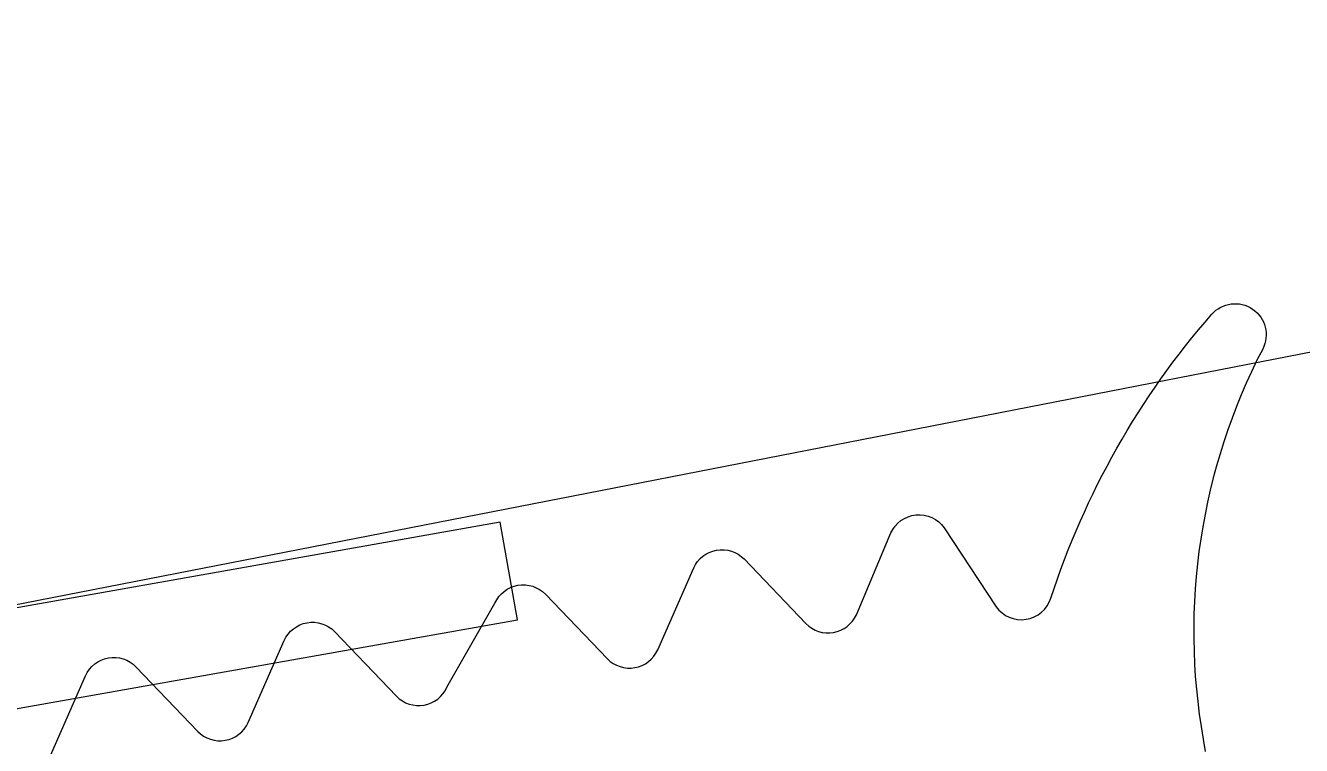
# Model space of a CAD drawing. Header units: millimetres. Extents: x -8428662 to 9409114, y 0 to 249028.
# Drawn here: x 73340.18 to 73352.71, y 105922.15 to 105929.22 of the extents above; entities that cross this region are included whole.
import ezdxf
from ezdxf import colors
from ezdxf.entities.mleader import LeaderData, LeaderLine
from ezdxf.math import Vec2, Vec3

# ---------------------------------------------------------------- set-up
doc = ezdxf.new("R2010")
doc.units = ezdxf.units.MM
doc.header["$MEASUREMENT"] = 0
doc.layers.get('0').update_dxf_attribs({"color": 250, "lineweight": 9})
for name, color, linetype, lineweight in [('АР_Отметки', 250, 'Continuous', 15), ('АР_Размеры', 175, 'Continuous', 9), ('АР_Сущ Несущая стена', 216, 'Continuous', 30)]:
    doc.layers.add(name, color=color, linetype=linetype, lineweight=lineweight)
doc.styles.add('ISOCPEUR', font='isocpeur.ttf', dxfattribs={"width": 0.7})

# ---------------------------------------------------------------- blocks, each defined once
blk = doc.blocks.new('_DotSmall')
at = {"color": 0, "linetype": 'ByBlock', "const_width": 0.5}
blk.add_lwpolyline([(-0.0625, 0, 1), (0.0625, 0, 1)], format="xyb", close=True, dxfattribs=at)

msp = doc.modelspace()

# ---------------------------------------------------------------- linework, layer by layer
at = {"layer": 'АР_Размеры', "color": 5, "ltscale": 150}
msp.add_line((75393.071, 106323.993), (73338.357, 105923.193), dxfattribs=at)
msp.add_line((75393.071, 106323.993), (73338.357, 105923.193), dxfattribs=at)
msp.add_line((75393.071, 106323.993), (73338.357, 105923.193), dxfattribs=at)
msp.add_line((75393.071, 106323.993), (73338.357, 105923.193), dxfattribs=at)
msp.add_line((75393.071, 106323.993), (73338.357, 105923.193), dxfattribs=at)
msp.add_line((75393.071, 106323.993), (73338.357, 105923.193), dxfattribs=at)
msp.add_line((75393.071, 106323.993), (73338.357, 105923.193), dxfattribs=at)
msp.add_line((75393.071, 106323.993), (73338.357, 105923.193), dxfattribs=at)
msp.add_line((75393.071, 106323.993), (73338.357, 105923.193), dxfattribs=at)
msp.add_line((75393.071, 106323.993), (73338.357, 105923.193), dxfattribs=at)
msp.add_line((75393.071, 106323.993), (73338.357, 105923.193), dxfattribs=at)
msp.add_line((75393.071, 106323.993), (73338.357, 105923.193), dxfattribs=at)
msp.add_line((75393.071, 106323.993), (73338.357, 105923.193), dxfattribs=at)
msp.add_line((75393.071, 106323.993), (73338.357, 105923.193), dxfattribs=at)
msp.add_line((75393.071, 106323.993), (73338.357, 105923.193), dxfattribs=at)
msp.add_line((75393.071, 106323.993), (73338.357, 105923.193), dxfattribs=at)
msp.add_line((75393.071, 106323.993), (73338.357, 105923.193), dxfattribs=at)
msp.add_line((75393.071, 106323.993), (73338.357, 105923.193), dxfattribs=at)
msp.add_line((75393.071, 106323.993), (73338.357, 105923.193), dxfattribs=at)
msp.add_line((75393.071, 106323.993), (73338.357, 105923.193), dxfattribs=at)
msp.add_line((75393.071, 106323.993), (73338.357, 105923.193), dxfattribs=at)
msp.add_line((75393.071, 106323.993), (73338.357, 105923.193), dxfattribs=at)
msp.add_line((75393.071, 106323.993), (73338.357, 105923.193), dxfattribs=at)
msp.add_line((75393.071, 106323.993), (73338.357, 105923.193), dxfattribs=at)
msp.add_line((75393.071, 106323.993), (73338.357, 105923.193), dxfattribs=at)
msp.add_line((75393.071, 106323.993), (73338.357, 105923.193), dxfattribs=at)
msp.add_line((75393.071, 106323.993), (73338.357, 105923.193), dxfattribs=at)
msp.add_line((75393.071, 106323.993), (73338.357, 105923.193), dxfattribs=at)
msp.add_line((75393.071, 106323.993), (73338.357, 105923.193), dxfattribs=at)
msp.add_line((75393.071, 106323.993), (73338.357, 105923.193), dxfattribs=at)
msp.add_line((75393.071, 106323.993), (73338.357, 105923.193), dxfattribs=at)
msp.add_line((75393.071, 106323.993), (73338.357, 105923.193), dxfattribs=at)
msp.add_line((75393.071, 106323.993), (73338.357, 105923.193), dxfattribs=at)
msp.add_line((75393.071, 106323.993), (73338.357, 105923.193), dxfattribs=at)
msp.add_line((75393.071, 106323.993), (73338.357, 105923.193), dxfattribs=at)
msp.add_line((75393.071, 106323.993), (73338.357, 105923.193), dxfattribs=at)
msp.add_line((75393.071, 106323.993), (73338.357, 105923.193), dxfattribs=at)
msp.add_line((75393.071, 106323.993), (73338.357, 105923.193), dxfattribs=at)
msp.add_line((75393.071, 106323.993), (73338.357, 105923.193), dxfattribs=at)
msp.add_line((75393.071, 106323.993), (73338.357, 105923.193), dxfattribs=at)
msp.add_line((75393.071, 106323.993), (73338.357, 105923.193), dxfattribs=at)
msp.add_line((75393.071, 106323.993), (73338.357, 105923.193), dxfattribs=at)
msp.add_line((75393.071, 106323.993), (73338.357, 105923.193), dxfattribs=at)
msp.add_line((75393.071, 106323.993), (73338.357, 105923.193), dxfattribs=at)
msp.add_line((75393.071, 106323.993), (73338.357, 105923.193), dxfattribs=at)
msp.add_line((75393.071, 106323.993), (73338.357, 105923.193), dxfattribs=at)
msp.add_line((75393.071, 106323.993), (73338.357, 105923.193), dxfattribs=at)
msp.add_line((75393.071, 106323.993), (73338.357, 105923.193), dxfattribs=at)
msp.add_line((75393.071, 106323.993), (73338.357, 105923.193), dxfattribs=at)
msp.add_line((75393.071, 106323.993), (73338.357, 105923.193), dxfattribs=at)
msp.add_line((75393.071, 106323.993), (73338.357, 105923.193), dxfattribs=at)
at = {"layer": 'АР_Размеры', "color": 5, "lineweight": 0, "ltscale": 100, "transparency": 33554687}
msp.add_lwpolyline([(73340.414, 105922.028), (73340.767, 105922.833, -0.527868), (73341.263, 105922.921), (73341.87, 105922.286, 0.527868), (73342.366, 105922.373), (73342.719, 105923.179, -0.527868), (73343.214, 105923.267), (73343.822, 105922.632, 0.527868), (73344.318, 105922.719), (73344.79, 105923.546, -0.527868), (73345.286, 105923.634), (73345.894, 105922.999, 0.527868), (73346.389, 105923.087), (73346.742, 105923.892, -0.527868), (73347.237, 105923.98), (73347.845, 105923.345, 0.527868), (73348.341, 105923.432), (73348.678, 105924.235, -0.57795), (73349.204, 105924.287), (73349.713, 105923.511, 0.615334), (73350.251, 105923.594, -0.101403), (73351.832, 105926.383, -0.887085), (73352.332, 105926.042, 0.164997), (73351.747, 105922.21), (73351.768, 105922.089, -0.414304)], format="xyb", dxfattribs=at)
msp.add_lwpolyline([(73340.414, 105922.028), (73340.767, 105922.833, -0.527868), (73341.263, 105922.921), (73341.87, 105922.286, 0.527868), (73342.366, 105922.373), (73342.719, 105923.179, -0.527868), (73343.214, 105923.267), (73343.822, 105922.632, 0.527868), (73344.318, 105922.719), (73344.79, 105923.546, -0.527868), (73345.286, 105923.634), (73345.894, 105922.999, 0.527868), (73346.389, 105923.087), (73346.742, 105923.892, -0.527868), (73347.237, 105923.98), (73347.845, 105923.345, 0.527868), (73348.341, 105923.432), (73348.678, 105924.235, -0.57795), (73349.204, 105924.287), (73349.713, 105923.511, 0.615334), (73350.251, 105923.594, -0.101403), (73351.832, 105926.383, -0.887085), (73352.332, 105926.042, 0.164997), (73351.747, 105922.21), (73351.768, 105922.089, -0.414304)], format="xyb", dxfattribs=at)
msp.add_lwpolyline([(73340.414, 105922.028), (73340.767, 105922.833, -0.527868), (73341.263, 105922.921), (73341.87, 105922.286, 0.527868), (73342.366, 105922.373), (73342.719, 105923.179, -0.527868), (73343.214, 105923.267), (73343.822, 105922.632, 0.527868), (73344.318, 105922.719), (73344.79, 105923.546, -0.527868), (73345.286, 105923.634), (73345.894, 105922.999, 0.527868), (73346.389, 105923.087), (73346.742, 105923.892, -0.527868), (73347.237, 105923.98), (73347.845, 105923.345, 0.527868), (73348.341, 105923.432), (73348.678, 105924.235, -0.57795), (73349.204, 105924.287), (73349.713, 105923.511, 0.615334), (73350.251, 105923.594, -0.101403), (73351.832, 105926.383, -0.887085), (73352.332, 105926.042, 0.164997), (73351.747, 105922.21), (73351.768, 105922.089, -0.414304)], format="xyb", dxfattribs=at)
msp.add_lwpolyline([(73340.414, 105922.028), (73340.767, 105922.833, -0.527868), (73341.263, 105922.921), (73341.87, 105922.286, 0.527868), (73342.366, 105922.373), (73342.719, 105923.179, -0.527868), (73343.214, 105923.267), (73343.822, 105922.632, 0.527868), (73344.318, 105922.719), (73344.79, 105923.546, -0.527868), (73345.286, 105923.634), (73345.894, 105922.999, 0.527868), (73346.389, 105923.087), (73346.742, 105923.892, -0.527868), (73347.237, 105923.98), (73347.845, 105923.345, 0.527868), (73348.341, 105923.432), (73348.678, 105924.235, -0.57795), (73349.204, 105924.287), (73349.713, 105923.511, 0.615334), (73350.251, 105923.594, -0.101403), (73351.832, 105926.383, -0.887085), (73352.332, 105926.042, 0.164997), (73351.747, 105922.21), (73351.768, 105922.089, -0.414304)], format="xyb", dxfattribs=at)
msp.add_lwpolyline([(73340.414, 105922.028), (73340.767, 105922.833, -0.527868), (73341.263, 105922.921), (73341.87, 105922.286, 0.527868), (73342.366, 105922.373), (73342.719, 105923.179, -0.527868), (73343.214, 105923.267), (73343.822, 105922.632, 0.527868), (73344.318, 105922.719), (73344.79, 105923.546, -0.527868), (73345.286, 105923.634), (73345.894, 105922.999, 0.527868), (73346.389, 105923.087), (73346.742, 105923.892, -0.527868), (73347.237, 105923.98), (73347.845, 105923.345, 0.527868), (73348.341, 105923.432), (73348.678, 105924.235, -0.57795), (73349.204, 105924.287), (73349.713, 105923.511, 0.615334), (73350.251, 105923.594, -0.101403), (73351.832, 105926.383, -0.887085), (73352.332, 105926.042, 0.164997), (73351.747, 105922.21), (73351.768, 105922.089, -0.414304)], format="xyb", dxfattribs=at)
msp.add_lwpolyline([(73340.414, 105922.028), (73340.767, 105922.833, -0.527868), (73341.263, 105922.921), (73341.87, 105922.286, 0.527868), (73342.366, 105922.373), (73342.719, 105923.179, -0.527868), (73343.214, 105923.267), (73343.822, 105922.632, 0.527868), (73344.318, 105922.719), (73344.79, 105923.546, -0.527868), (73345.286, 105923.634), (73345.894, 105922.999, 0.527868), (73346.389, 105923.087), (73346.742, 105923.892, -0.527868), (73347.237, 105923.98), (73347.845, 105923.345, 0.527868), (73348.341, 105923.432), (73348.678, 105924.235, -0.57795), (73349.204, 105924.287), (73349.713, 105923.511, 0.615334), (73350.251, 105923.594, -0.101403), (73351.832, 105926.383, -0.887085), (73352.332, 105926.042, 0.164997), (73351.747, 105922.21), (73351.768, 105922.089, -0.414304)], format="xyb", dxfattribs=at)
msp.add_lwpolyline([(73340.414, 105922.028), (73340.767, 105922.833, -0.527868), (73341.263, 105922.921), (73341.87, 105922.286, 0.527868), (73342.366, 105922.373), (73342.719, 105923.179, -0.527868), (73343.214, 105923.267), (73343.822, 105922.632, 0.527868), (73344.318, 105922.719), (73344.79, 105923.546, -0.527868), (73345.286, 105923.634), (73345.894, 105922.999, 0.527868), (73346.389, 105923.087), (73346.742, 105923.892, -0.527868), (73347.237, 105923.98), (73347.845, 105923.345, 0.527868), (73348.341, 105923.432), (73348.678, 105924.235, -0.57795), (73349.204, 105924.287), (73349.713, 105923.511, 0.615334), (73350.251, 105923.594, -0.101403), (73351.832, 105926.383, -0.887085), (73352.332, 105926.042, 0.164997), (73351.747, 105922.21), (73351.768, 105922.089, -0.414304)], format="xyb", dxfattribs=at)
msp.add_lwpolyline([(73340.414, 105922.028), (73340.767, 105922.833, -0.527868), (73341.263, 105922.921), (73341.87, 105922.286, 0.527868), (73342.366, 105922.373), (73342.719, 105923.179, -0.527868), (73343.214, 105923.267), (73343.822, 105922.632, 0.527868), (73344.318, 105922.719), (73344.79, 105923.546, -0.527868), (73345.286, 105923.634), (73345.894, 105922.999, 0.527868), (73346.389, 105923.087), (73346.742, 105923.892, -0.527868), (73347.237, 105923.98), (73347.845, 105923.345, 0.527868), (73348.341, 105923.432), (73348.678, 105924.235, -0.57795), (73349.204, 105924.287), (73349.713, 105923.511, 0.615334), (73350.251, 105923.594, -0.101403), (73351.832, 105926.383, -0.887085), (73352.332, 105926.042, 0.164997), (73351.747, 105922.21), (73351.768, 105922.089, -0.414304)], format="xyb", dxfattribs=at)
msp.add_lwpolyline([(73340.414, 105922.028), (73340.767, 105922.833, -0.527868), (73341.263, 105922.921), (73341.87, 105922.286, 0.527868), (73342.366, 105922.373), (73342.719, 105923.179, -0.527868), (73343.214, 105923.267), (73343.822, 105922.632, 0.527868), (73344.318, 105922.719), (73344.79, 105923.546, -0.527868), (73345.286, 105923.634), (73345.894, 105922.999, 0.527868), (73346.389, 105923.087), (73346.742, 105923.892, -0.527868), (73347.237, 105923.98), (73347.845, 105923.345, 0.527868), (73348.341, 105923.432), (73348.678, 105924.235, -0.57795), (73349.204, 105924.287), (73349.713, 105923.511, 0.615334), (73350.251, 105923.594, -0.101403), (73351.832, 105926.383, -0.887085), (73352.332, 105926.042, 0.164997), (73351.747, 105922.21), (73351.768, 105922.089, -0.414304)], format="xyb", dxfattribs=at)
msp.add_lwpolyline([(73340.414, 105922.028), (73340.767, 105922.833, -0.527868), (73341.263, 105922.921), (73341.87, 105922.286, 0.527868), (73342.366, 105922.373), (73342.719, 105923.179, -0.527868), (73343.214, 105923.267), (73343.822, 105922.632, 0.527868), (73344.318, 105922.719), (73344.79, 105923.546, -0.527868), (73345.286, 105923.634), (73345.894, 105922.999, 0.527868), (73346.389, 105923.087), (73346.742, 105923.892, -0.527868), (73347.237, 105923.98), (73347.845, 105923.345, 0.527868), (73348.341, 105923.432), (73348.678, 105924.235, -0.57795), (73349.204, 105924.287), (73349.713, 105923.511, 0.615334), (73350.251, 105923.594, -0.101403), (73351.832, 105926.383, -0.887085), (73352.332, 105926.042, 0.164997), (73351.747, 105922.21), (73351.768, 105922.089, -0.414304)], format="xyb", dxfattribs=at)
msp.add_lwpolyline([(73340.414, 105922.028), (73340.767, 105922.833, -0.527868), (73341.263, 105922.921), (73341.87, 105922.286, 0.527868), (73342.366, 105922.373), (73342.719, 105923.179, -0.527868), (73343.214, 105923.267), (73343.822, 105922.632, 0.527868), (73344.318, 105922.719), (73344.79, 105923.546, -0.527868), (73345.286, 105923.634), (73345.894, 105922.999, 0.527868), (73346.389, 105923.087), (73346.742, 105923.892, -0.527868), (73347.237, 105923.98), (73347.845, 105923.345, 0.527868), (73348.341, 105923.432), (73348.678, 105924.235, -0.57795), (73349.204, 105924.287), (73349.713, 105923.511, 0.615334), (73350.251, 105923.594, -0.101403), (73351.832, 105926.383, -0.887085), (73352.332, 105926.042, 0.164997), (73351.747, 105922.21), (73351.768, 105922.089, -0.414304)], format="xyb", dxfattribs=at)
msp.add_lwpolyline([(73340.414, 105922.028), (73340.767, 105922.833, -0.527868), (73341.263, 105922.921), (73341.87, 105922.286, 0.527868), (73342.366, 105922.373), (73342.719, 105923.179, -0.527868), (73343.214, 105923.267), (73343.822, 105922.632, 0.527868), (73344.318, 105922.719), (73344.79, 105923.546, -0.527868), (73345.286, 105923.634), (73345.894, 105922.999, 0.527868), (73346.389, 105923.087), (73346.742, 105923.892, -0.527868), (73347.237, 105923.98), (73347.845, 105923.345, 0.527868), (73348.341, 105923.432), (73348.678, 105924.235, -0.57795), (73349.204, 105924.287), (73349.713, 105923.511, 0.615334), (73350.251, 105923.594, -0.101403), (73351.832, 105926.383, -0.887085), (73352.332, 105926.042, 0.164997), (73351.747, 105922.21), (73351.768, 105922.089, -0.414304)], format="xyb", dxfattribs=at)
msp.add_lwpolyline([(73340.414, 105922.028), (73340.767, 105922.833, -0.527868), (73341.263, 105922.921), (73341.87, 105922.286, 0.527868), (73342.366, 105922.373), (73342.719, 105923.179, -0.527868), (73343.214, 105923.267), (73343.822, 105922.632, 0.527868), (73344.318, 105922.719), (73344.79, 105923.546, -0.527868), (73345.286, 105923.634), (73345.894, 105922.999, 0.527868), (73346.389, 105923.087), (73346.742, 105923.892, -0.527868), (73347.237, 105923.98), (73347.845, 105923.345, 0.527868), (73348.341, 105923.432), (73348.678, 105924.235, -0.57795), (73349.204, 105924.287), (73349.713, 105923.511, 0.615334), (73350.251, 105923.594, -0.101403), (73351.832, 105926.383, -0.887085), (73352.332, 105926.042, 0.164997), (73351.747, 105922.21), (73351.768, 105922.089, -0.414304)], format="xyb", dxfattribs=at)
msp.add_lwpolyline([(73340.414, 105922.028), (73340.767, 105922.833, -0.527868), (73341.263, 105922.921), (73341.87, 105922.286, 0.527868), (73342.366, 105922.373), (73342.719, 105923.179, -0.527868), (73343.214, 105923.267), (73343.822, 105922.632, 0.527868), (73344.318, 105922.719), (73344.79, 105923.546, -0.527868), (73345.286, 105923.634), (73345.894, 105922.999, 0.527868), (73346.389, 105923.087), (73346.742, 105923.892, -0.527868), (73347.237, 105923.98), (73347.845, 105923.345, 0.527868), (73348.341, 105923.432), (73348.678, 105924.235, -0.57795), (73349.204, 105924.287), (73349.713, 105923.511, 0.615334), (73350.251, 105923.594, -0.101403), (73351.832, 105926.383, -0.887085), (73352.332, 105926.042, 0.164997), (73351.747, 105922.21), (73351.768, 105922.089, -0.414304)], format="xyb", dxfattribs=at)
msp.add_lwpolyline([(73340.414, 105922.028), (73340.767, 105922.833, -0.527868), (73341.263, 105922.921), (73341.87, 105922.286, 0.527868), (73342.366, 105922.373), (73342.719, 105923.179, -0.527868), (73343.214, 105923.267), (73343.822, 105922.632, 0.527868), (73344.318, 105922.719), (73344.79, 105923.546, -0.527868), (73345.286, 105923.634), (73345.894, 105922.999, 0.527868), (73346.389, 105923.087), (73346.742, 105923.892, -0.527868), (73347.237, 105923.98), (73347.845, 105923.345, 0.527868), (73348.341, 105923.432), (73348.678, 105924.235, -0.57795), (73349.204, 105924.287), (73349.713, 105923.511, 0.615334), (73350.251, 105923.594, -0.101403), (73351.832, 105926.383, -0.887085), (73352.332, 105926.042, 0.164997), (73351.747, 105922.21), (73351.768, 105922.089, -0.414304)], format="xyb", dxfattribs=at)
msp.add_lwpolyline([(73340.414, 105922.028), (73340.767, 105922.833, -0.527868), (73341.263, 105922.921), (73341.87, 105922.286, 0.527868), (73342.366, 105922.373), (73342.719, 105923.179, -0.527868), (73343.214, 105923.267), (73343.822, 105922.632, 0.527868), (73344.318, 105922.719), (73344.79, 105923.546, -0.527868), (73345.286, 105923.634), (73345.894, 105922.999, 0.527868), (73346.389, 105923.087), (73346.742, 105923.892, -0.527868), (73347.237, 105923.98), (73347.845, 105923.345, 0.527868), (73348.341, 105923.432), (73348.678, 105924.235, -0.57795), (73349.204, 105924.287), (73349.713, 105923.511, 0.615334), (73350.251, 105923.594, -0.101403), (73351.832, 105926.383, -0.887085), (73352.332, 105926.042, 0.164997), (73351.747, 105922.21), (73351.768, 105922.089, -0.414304)], format="xyb", dxfattribs=at)
msp.add_lwpolyline([(73340.414, 105922.028), (73340.767, 105922.833, -0.527868), (73341.263, 105922.921), (73341.87, 105922.286, 0.527868), (73342.366, 105922.373), (73342.719, 105923.179, -0.527868), (73343.214, 105923.267), (73343.822, 105922.632, 0.527868), (73344.318, 105922.719), (73344.79, 105923.546, -0.527868), (73345.286, 105923.634), (73345.894, 105922.999, 0.527868), (73346.389, 105923.087), (73346.742, 105923.892, -0.527868), (73347.237, 105923.98), (73347.845, 105923.345, 0.527868), (73348.341, 105923.432), (73348.678, 105924.235, -0.57795), (73349.204, 105924.287), (73349.713, 105923.511, 0.615334), (73350.251, 105923.594, -0.101403), (73351.832, 105926.383, -0.887085), (73352.332, 105926.042, 0.164997), (73351.747, 105922.21), (73351.768, 105922.089, -0.414304)], format="xyb", dxfattribs=at)
msp.add_lwpolyline([(73340.414, 105922.028), (73340.767, 105922.833, -0.527868), (73341.263, 105922.921), (73341.87, 105922.286, 0.527868), (73342.366, 105922.373), (73342.719, 105923.179, -0.527868), (73343.214, 105923.267), (73343.822, 105922.632, 0.527868), (73344.318, 105922.719), (73344.79, 105923.546, -0.527868), (73345.286, 105923.634), (73345.894, 105922.999, 0.527868), (73346.389, 105923.087), (73346.742, 105923.892, -0.527868), (73347.237, 105923.98), (73347.845, 105923.345, 0.527868), (73348.341, 105923.432), (73348.678, 105924.235, -0.57795), (73349.204, 105924.287), (73349.713, 105923.511, 0.615334), (73350.251, 105923.594, -0.101403), (73351.832, 105926.383, -0.887085), (73352.332, 105926.042, 0.164997), (73351.747, 105922.21), (73351.768, 105922.089, -0.414304)], format="xyb", dxfattribs=at)
msp.add_lwpolyline([(73340.414, 105922.028), (73340.767, 105922.833, -0.527868), (73341.263, 105922.921), (73341.87, 105922.286, 0.527868), (73342.366, 105922.373), (73342.719, 105923.179, -0.527868), (73343.214, 105923.267), (73343.822, 105922.632, 0.527868), (73344.318, 105922.719), (73344.79, 105923.546, -0.527868), (73345.286, 105923.634), (73345.894, 105922.999, 0.527868), (73346.389, 105923.087), (73346.742, 105923.892, -0.527868), (73347.237, 105923.98), (73347.845, 105923.345, 0.527868), (73348.341, 105923.432), (73348.678, 105924.235, -0.57795), (73349.204, 105924.287), (73349.713, 105923.511, 0.615334), (73350.251, 105923.594, -0.101403), (73351.832, 105926.383, -0.887085), (73352.332, 105926.042, 0.164997), (73351.747, 105922.21), (73351.768, 105922.089, -0.414304)], format="xyb", dxfattribs=at)
msp.add_lwpolyline([(73340.414, 105922.028), (73340.767, 105922.833, -0.527868), (73341.263, 105922.921), (73341.87, 105922.286, 0.527868), (73342.366, 105922.373), (73342.719, 105923.179, -0.527868), (73343.214, 105923.267), (73343.822, 105922.632, 0.527868), (73344.318, 105922.719), (73344.79, 105923.546, -0.527868), (73345.286, 105923.634), (73345.894, 105922.999, 0.527868), (73346.389, 105923.087), (73346.742, 105923.892, -0.527868), (73347.237, 105923.98), (73347.845, 105923.345, 0.527868), (73348.341, 105923.432), (73348.678, 105924.235, -0.57795), (73349.204, 105924.287), (73349.713, 105923.511, 0.615334), (73350.251, 105923.594, -0.101403), (73351.832, 105926.383, -0.887085), (73352.332, 105926.042, 0.164997), (73351.747, 105922.21), (73351.768, 105922.089, -0.414304)], format="xyb", dxfattribs=at)
msp.add_lwpolyline([(73340.414, 105922.028), (73340.767, 105922.833, -0.527868), (73341.263, 105922.921), (73341.87, 105922.286, 0.527868), (73342.366, 105922.373), (73342.719, 105923.179, -0.527868), (73343.214, 105923.267), (73343.822, 105922.632, 0.527868), (73344.318, 105922.719), (73344.79, 105923.546, -0.527868), (73345.286, 105923.634), (73345.894, 105922.999, 0.527868), (73346.389, 105923.087), (73346.742, 105923.892, -0.527868), (73347.237, 105923.98), (73347.845, 105923.345, 0.527868), (73348.341, 105923.432), (73348.678, 105924.235, -0.57795), (73349.204, 105924.287), (73349.713, 105923.511, 0.615334), (73350.251, 105923.594, -0.101403), (73351.832, 105926.383, -0.887085), (73352.332, 105926.042, 0.164997), (73351.747, 105922.21), (73351.768, 105922.089, -0.414304)], format="xyb", dxfattribs=at)
msp.add_lwpolyline([(73340.414, 105922.028), (73340.767, 105922.833, -0.527868), (73341.263, 105922.921), (73341.87, 105922.286, 0.527868), (73342.366, 105922.373), (73342.719, 105923.179, -0.527868), (73343.214, 105923.267), (73343.822, 105922.632, 0.527868), (73344.318, 105922.719), (73344.79, 105923.546, -0.527868), (73345.286, 105923.634), (73345.894, 105922.999, 0.527868), (73346.389, 105923.087), (73346.742, 105923.892, -0.527868), (73347.237, 105923.98), (73347.845, 105923.345, 0.527868), (73348.341, 105923.432), (73348.678, 105924.235, -0.57795), (73349.204, 105924.287), (73349.713, 105923.511, 0.615334), (73350.251, 105923.594, -0.101403), (73351.832, 105926.383, -0.887085), (73352.332, 105926.042, 0.164997), (73351.747, 105922.21), (73351.768, 105922.089, -0.414304)], format="xyb", dxfattribs=at)
msp.add_lwpolyline([(73340.414, 105922.028), (73340.767, 105922.833, -0.527868), (73341.263, 105922.921), (73341.87, 105922.286, 0.527868), (73342.366, 105922.373), (73342.719, 105923.179, -0.527868), (73343.214, 105923.267), (73343.822, 105922.632, 0.527868), (73344.318, 105922.719), (73344.79, 105923.546, -0.527868), (73345.286, 105923.634), (73345.894, 105922.999, 0.527868), (73346.389, 105923.087), (73346.742, 105923.892, -0.527868), (73347.237, 105923.98), (73347.845, 105923.345, 0.527868), (73348.341, 105923.432), (73348.678, 105924.235, -0.57795), (73349.204, 105924.287), (73349.713, 105923.511, 0.615334), (73350.251, 105923.594, -0.101403), (73351.832, 105926.383, -0.887085), (73352.332, 105926.042, 0.164997), (73351.747, 105922.21), (73351.768, 105922.089, -0.414304)], format="xyb", dxfattribs=at)
msp.add_lwpolyline([(73340.414, 105922.028), (73340.767, 105922.833, -0.527868), (73341.263, 105922.921), (73341.87, 105922.286, 0.527868), (73342.366, 105922.373), (73342.719, 105923.179, -0.527868), (73343.214, 105923.267), (73343.822, 105922.632, 0.527868), (73344.318, 105922.719), (73344.79, 105923.546, -0.527868), (73345.286, 105923.634), (73345.894, 105922.999, 0.527868), (73346.389, 105923.087), (73346.742, 105923.892, -0.527868), (73347.237, 105923.98), (73347.845, 105923.345, 0.527868), (73348.341, 105923.432), (73348.678, 105924.235, -0.57795), (73349.204, 105924.287), (73349.713, 105923.511, 0.615334), (73350.251, 105923.594, -0.101403), (73351.832, 105926.383, -0.887085), (73352.332, 105926.042, 0.164997), (73351.747, 105922.21), (73351.768, 105922.089, -0.414304)], format="xyb", dxfattribs=at)
msp.add_lwpolyline([(73340.414, 105922.028), (73340.767, 105922.833, -0.527868), (73341.263, 105922.921), (73341.87, 105922.286, 0.527868), (73342.366, 105922.373), (73342.719, 105923.179, -0.527868), (73343.214, 105923.267), (73343.822, 105922.632, 0.527868), (73344.318, 105922.719), (73344.79, 105923.546, -0.527868), (73345.286, 105923.634), (73345.894, 105922.999, 0.527868), (73346.389, 105923.087), (73346.742, 105923.892, -0.527868), (73347.237, 105923.98), (73347.845, 105923.345, 0.527868), (73348.341, 105923.432), (73348.678, 105924.235, -0.57795), (73349.204, 105924.287), (73349.713, 105923.511, 0.615334), (73350.251, 105923.594, -0.101403), (73351.832, 105926.383, -0.887085), (73352.332, 105926.042, 0.164997), (73351.747, 105922.21), (73351.768, 105922.089, -0.414304)], format="xyb", dxfattribs=at)
msp.add_lwpolyline([(73340.414, 105922.028), (73340.767, 105922.833, -0.527868), (73341.263, 105922.921), (73341.87, 105922.286, 0.527868), (73342.366, 105922.373), (73342.719, 105923.179, -0.527868), (73343.214, 105923.267), (73343.822, 105922.632, 0.527868), (73344.318, 105922.719), (73344.79, 105923.546, -0.527868), (73345.286, 105923.634), (73345.894, 105922.999, 0.527868), (73346.389, 105923.087), (73346.742, 105923.892, -0.527868), (73347.237, 105923.98), (73347.845, 105923.345, 0.527868), (73348.341, 105923.432), (73348.678, 105924.235, -0.57795), (73349.204, 105924.287), (73349.713, 105923.511, 0.615334), (73350.251, 105923.594, -0.101403), (73351.832, 105926.383, -0.887085), (73352.332, 105926.042, 0.164997), (73351.747, 105922.21), (73351.768, 105922.089, -0.414304)], format="xyb", dxfattribs=at)
msp.add_lwpolyline([(73340.414, 105922.028), (73340.767, 105922.833, -0.527868), (73341.263, 105922.921), (73341.87, 105922.286, 0.527868), (73342.366, 105922.373), (73342.719, 105923.179, -0.527868), (73343.214, 105923.267), (73343.822, 105922.632, 0.527868), (73344.318, 105922.719), (73344.79, 105923.546, -0.527868), (73345.286, 105923.634), (73345.894, 105922.999, 0.527868), (73346.389, 105923.087), (73346.742, 105923.892, -0.527868), (73347.237, 105923.98), (73347.845, 105923.345, 0.527868), (73348.341, 105923.432), (73348.678, 105924.235, -0.57795), (73349.204, 105924.287), (73349.713, 105923.511, 0.615334), (73350.251, 105923.594, -0.101403), (73351.832, 105926.383, -0.887085), (73352.332, 105926.042, 0.164997), (73351.747, 105922.21), (73351.768, 105922.089, -0.414304)], format="xyb", dxfattribs=at)
msp.add_lwpolyline([(73340.414, 105922.028), (73340.767, 105922.833, -0.527868), (73341.263, 105922.921), (73341.87, 105922.286, 0.527868), (73342.366, 105922.373), (73342.719, 105923.179, -0.527868), (73343.214, 105923.267), (73343.822, 105922.632, 0.527868), (73344.318, 105922.719), (73344.79, 105923.546, -0.527868), (73345.286, 105923.634), (73345.894, 105922.999, 0.527868), (73346.389, 105923.087), (73346.742, 105923.892, -0.527868), (73347.237, 105923.98), (73347.845, 105923.345, 0.527868), (73348.341, 105923.432), (73348.678, 105924.235, -0.57795), (73349.204, 105924.287), (73349.713, 105923.511, 0.615334), (73350.251, 105923.594, -0.101403), (73351.832, 105926.383, -0.887085), (73352.332, 105926.042, 0.164997), (73351.747, 105922.21), (73351.768, 105922.089, -0.414304)], format="xyb", dxfattribs=at)
msp.add_lwpolyline([(73340.414, 105922.028), (73340.767, 105922.833, -0.527868), (73341.263, 105922.921), (73341.87, 105922.286, 0.527868), (73342.366, 105922.373), (73342.719, 105923.179, -0.527868), (73343.214, 105923.267), (73343.822, 105922.632, 0.527868), (73344.318, 105922.719), (73344.79, 105923.546, -0.527868), (73345.286, 105923.634), (73345.894, 105922.999, 0.527868), (73346.389, 105923.087), (73346.742, 105923.892, -0.527868), (73347.237, 105923.98), (73347.845, 105923.345, 0.527868), (73348.341, 105923.432), (73348.678, 105924.235, -0.57795), (73349.204, 105924.287), (73349.713, 105923.511, 0.615334), (73350.251, 105923.594, -0.101403), (73351.832, 105926.383, -0.887085), (73352.332, 105926.042, 0.164997), (73351.747, 105922.21), (73351.768, 105922.089, -0.414304)], format="xyb", dxfattribs=at)
msp.add_lwpolyline([(73340.414, 105922.028), (73340.767, 105922.833, -0.527868), (73341.263, 105922.921), (73341.87, 105922.286, 0.527868), (73342.366, 105922.373), (73342.719, 105923.179, -0.527868), (73343.214, 105923.267), (73343.822, 105922.632, 0.527868), (73344.318, 105922.719), (73344.79, 105923.546, -0.527868), (73345.286, 105923.634), (73345.894, 105922.999, 0.527868), (73346.389, 105923.087), (73346.742, 105923.892, -0.527868), (73347.237, 105923.98), (73347.845, 105923.345, 0.527868), (73348.341, 105923.432), (73348.678, 105924.235, -0.57795), (73349.204, 105924.287), (73349.713, 105923.511, 0.615334), (73350.251, 105923.594, -0.101403), (73351.832, 105926.383, -0.887085), (73352.332, 105926.042, 0.164997), (73351.747, 105922.21), (73351.768, 105922.089, -0.414304)], format="xyb", dxfattribs=at)
msp.add_lwpolyline([(73340.414, 105922.028), (73340.767, 105922.833, -0.527868), (73341.263, 105922.921), (73341.87, 105922.286, 0.527868), (73342.366, 105922.373), (73342.719, 105923.179, -0.527868), (73343.214, 105923.267), (73343.822, 105922.632, 0.527868), (73344.318, 105922.719), (73344.79, 105923.546, -0.527868), (73345.286, 105923.634), (73345.894, 105922.999, 0.527868), (73346.389, 105923.087), (73346.742, 105923.892, -0.527868), (73347.237, 105923.98), (73347.845, 105923.345, 0.527868), (73348.341, 105923.432), (73348.678, 105924.235, -0.57795), (73349.204, 105924.287), (73349.713, 105923.511, 0.615334), (73350.251, 105923.594, -0.101403), (73351.832, 105926.383, -0.887085), (73352.332, 105926.042, 0.164997), (73351.747, 105922.21), (73351.768, 105922.089, -0.414304)], format="xyb", dxfattribs=at)
msp.add_lwpolyline([(73340.414, 105922.028), (73340.767, 105922.833, -0.527868), (73341.263, 105922.921), (73341.87, 105922.286, 0.527868), (73342.366, 105922.373), (73342.719, 105923.179, -0.527868), (73343.214, 105923.267), (73343.822, 105922.632, 0.527868), (73344.318, 105922.719), (73344.79, 105923.546, -0.527868), (73345.286, 105923.634), (73345.894, 105922.999, 0.527868), (73346.389, 105923.087), (73346.742, 105923.892, -0.527868), (73347.237, 105923.98), (73347.845, 105923.345, 0.527868), (73348.341, 105923.432), (73348.678, 105924.235, -0.57795), (73349.204, 105924.287), (73349.713, 105923.511, 0.615334), (73350.251, 105923.594, -0.101403), (73351.832, 105926.383, -0.887085), (73352.332, 105926.042, 0.164997), (73351.747, 105922.21), (73351.768, 105922.089, -0.414304)], format="xyb", dxfattribs=at)
msp.add_lwpolyline([(73340.414, 105922.028), (73340.767, 105922.833, -0.527868), (73341.263, 105922.921), (73341.87, 105922.286, 0.527868), (73342.366, 105922.373), (73342.719, 105923.179, -0.527868), (73343.214, 105923.267), (73343.822, 105922.632, 0.527868), (73344.318, 105922.719), (73344.79, 105923.546, -0.527868), (73345.286, 105923.634), (73345.894, 105922.999, 0.527868), (73346.389, 105923.087), (73346.742, 105923.892, -0.527868), (73347.237, 105923.98), (73347.845, 105923.345, 0.527868), (73348.341, 105923.432), (73348.678, 105924.235, -0.57795), (73349.204, 105924.287), (73349.713, 105923.511, 0.615334), (73350.251, 105923.594, -0.101403), (73351.832, 105926.383, -0.887085), (73352.332, 105926.042, 0.164997), (73351.747, 105922.21), (73351.768, 105922.089, -0.414304)], format="xyb", dxfattribs=at)
msp.add_lwpolyline([(73340.414, 105922.028), (73340.767, 105922.833, -0.527868), (73341.263, 105922.921), (73341.87, 105922.286, 0.527868), (73342.366, 105922.373), (73342.719, 105923.179, -0.527868), (73343.214, 105923.267), (73343.822, 105922.632, 0.527868), (73344.318, 105922.719), (73344.79, 105923.546, -0.527868), (73345.286, 105923.634), (73345.894, 105922.999, 0.527868), (73346.389, 105923.087), (73346.742, 105923.892, -0.527868), (73347.237, 105923.98), (73347.845, 105923.345, 0.527868), (73348.341, 105923.432), (73348.678, 105924.235, -0.57795), (73349.204, 105924.287), (73349.713, 105923.511, 0.615334), (73350.251, 105923.594, -0.101403), (73351.832, 105926.383, -0.887085), (73352.332, 105926.042, 0.164997), (73351.747, 105922.21), (73351.768, 105922.089, -0.414304)], format="xyb", dxfattribs=at)
msp.add_lwpolyline([(73340.414, 105922.028), (73340.767, 105922.833, -0.527868), (73341.263, 105922.921), (73341.87, 105922.286, 0.527868), (73342.366, 105922.373), (73342.719, 105923.179, -0.527868), (73343.214, 105923.267), (73343.822, 105922.632, 0.527868), (73344.318, 105922.719), (73344.79, 105923.546, -0.527868), (73345.286, 105923.634), (73345.894, 105922.999, 0.527868), (73346.389, 105923.087), (73346.742, 105923.892, -0.527868), (73347.237, 105923.98), (73347.845, 105923.345, 0.527868), (73348.341, 105923.432), (73348.678, 105924.235, -0.57795), (73349.204, 105924.287), (73349.713, 105923.511, 0.615334), (73350.251, 105923.594, -0.101403), (73351.832, 105926.383, -0.887085), (73352.332, 105926.042, 0.164997), (73351.747, 105922.21), (73351.768, 105922.089, -0.414304)], format="xyb", dxfattribs=at)
msp.add_lwpolyline([(73340.414, 105922.028), (73340.767, 105922.833, -0.527868), (73341.263, 105922.921), (73341.87, 105922.286, 0.527868), (73342.366, 105922.373), (73342.719, 105923.179, -0.527868), (73343.214, 105923.267), (73343.822, 105922.632, 0.527868), (73344.318, 105922.719), (73344.79, 105923.546, -0.527868), (73345.286, 105923.634), (73345.894, 105922.999, 0.527868), (73346.389, 105923.087), (73346.742, 105923.892, -0.527868), (73347.237, 105923.98), (73347.845, 105923.345, 0.527868), (73348.341, 105923.432), (73348.678, 105924.235, -0.57795), (73349.204, 105924.287), (73349.713, 105923.511, 0.615334), (73350.251, 105923.594, -0.101403), (73351.832, 105926.383, -0.887085), (73352.332, 105926.042, 0.164997), (73351.747, 105922.21), (73351.768, 105922.089, -0.414304)], format="xyb", dxfattribs=at)
msp.add_lwpolyline([(73340.414, 105922.028), (73340.767, 105922.833, -0.527868), (73341.263, 105922.921), (73341.87, 105922.286, 0.527868), (73342.366, 105922.373), (73342.719, 105923.179, -0.527868), (73343.214, 105923.267), (73343.822, 105922.632, 0.527868), (73344.318, 105922.719), (73344.79, 105923.546, -0.527868), (73345.286, 105923.634), (73345.894, 105922.999, 0.527868), (73346.389, 105923.087), (73346.742, 105923.892, -0.527868), (73347.237, 105923.98), (73347.845, 105923.345, 0.527868), (73348.341, 105923.432), (73348.678, 105924.235, -0.57795), (73349.204, 105924.287), (73349.713, 105923.511, 0.615334), (73350.251, 105923.594, -0.101403), (73351.832, 105926.383, -0.887085), (73352.332, 105926.042, 0.164997), (73351.747, 105922.21), (73351.768, 105922.089, -0.414304)], format="xyb", dxfattribs=at)
msp.add_lwpolyline([(73340.414, 105922.028), (73340.767, 105922.833, -0.527868), (73341.263, 105922.921), (73341.87, 105922.286, 0.527868), (73342.366, 105922.373), (73342.719, 105923.179, -0.527868), (73343.214, 105923.267), (73343.822, 105922.632, 0.527868), (73344.318, 105922.719), (73344.79, 105923.546, -0.527868), (73345.286, 105923.634), (73345.894, 105922.999, 0.527868), (73346.389, 105923.087), (73346.742, 105923.892, -0.527868), (73347.237, 105923.98), (73347.845, 105923.345, 0.527868), (73348.341, 105923.432), (73348.678, 105924.235, -0.57795), (73349.204, 105924.287), (73349.713, 105923.511, 0.615334), (73350.251, 105923.594, -0.101403), (73351.832, 105926.383, -0.887085), (73352.332, 105926.042, 0.164997), (73351.747, 105922.21), (73351.768, 105922.089, -0.414304)], format="xyb", dxfattribs=at)
msp.add_lwpolyline([(73340.414, 105922.028), (73340.767, 105922.833, -0.527868), (73341.263, 105922.921), (73341.87, 105922.286, 0.527868), (73342.366, 105922.373), (73342.719, 105923.179, -0.527868), (73343.214, 105923.267), (73343.822, 105922.632, 0.527868), (73344.318, 105922.719), (73344.79, 105923.546, -0.527868), (73345.286, 105923.634), (73345.894, 105922.999, 0.527868), (73346.389, 105923.087), (73346.742, 105923.892, -0.527868), (73347.237, 105923.98), (73347.845, 105923.345, 0.527868), (73348.341, 105923.432), (73348.678, 105924.235, -0.57795), (73349.204, 105924.287), (73349.713, 105923.511, 0.615334), (73350.251, 105923.594, -0.101403), (73351.832, 105926.383, -0.887085), (73352.332, 105926.042, 0.164997), (73351.747, 105922.21), (73351.768, 105922.089, -0.414304)], format="xyb", dxfattribs=at)
msp.add_lwpolyline([(73340.414, 105922.028), (73340.767, 105922.833, -0.527868), (73341.263, 105922.921), (73341.87, 105922.286, 0.527868), (73342.366, 105922.373), (73342.719, 105923.179, -0.527868), (73343.214, 105923.267), (73343.822, 105922.632, 0.527868), (73344.318, 105922.719), (73344.79, 105923.546, -0.527868), (73345.286, 105923.634), (73345.894, 105922.999, 0.527868), (73346.389, 105923.087), (73346.742, 105923.892, -0.527868), (73347.237, 105923.98), (73347.845, 105923.345, 0.527868), (73348.341, 105923.432), (73348.678, 105924.235, -0.57795), (73349.204, 105924.287), (73349.713, 105923.511, 0.615334), (73350.251, 105923.594, -0.101403), (73351.832, 105926.383, -0.887085), (73352.332, 105926.042, 0.164997), (73351.747, 105922.21), (73351.768, 105922.089, -0.414304)], format="xyb", dxfattribs=at)
msp.add_lwpolyline([(73340.414, 105922.028), (73340.767, 105922.833, -0.527868), (73341.263, 105922.921), (73341.87, 105922.286, 0.527868), (73342.366, 105922.373), (73342.719, 105923.179, -0.527868), (73343.214, 105923.267), (73343.822, 105922.632, 0.527868), (73344.318, 105922.719), (73344.79, 105923.546, -0.527868), (73345.286, 105923.634), (73345.894, 105922.999, 0.527868), (73346.389, 105923.087), (73346.742, 105923.892, -0.527868), (73347.237, 105923.98), (73347.845, 105923.345, 0.527868), (73348.341, 105923.432), (73348.678, 105924.235, -0.57795), (73349.204, 105924.287), (73349.713, 105923.511, 0.615334), (73350.251, 105923.594, -0.101403), (73351.832, 105926.383, -0.887085), (73352.332, 105926.042, 0.164997), (73351.747, 105922.21), (73351.768, 105922.089, -0.414304)], format="xyb", dxfattribs=at)
msp.add_lwpolyline([(73340.414, 105922.028), (73340.767, 105922.833, -0.527868), (73341.263, 105922.921), (73341.87, 105922.286, 0.527868), (73342.366, 105922.373), (73342.719, 105923.179, -0.527868), (73343.214, 105923.267), (73343.822, 105922.632, 0.527868), (73344.318, 105922.719), (73344.79, 105923.546, -0.527868), (73345.286, 105923.634), (73345.894, 105922.999, 0.527868), (73346.389, 105923.087), (73346.742, 105923.892, -0.527868), (73347.237, 105923.98), (73347.845, 105923.345, 0.527868), (73348.341, 105923.432), (73348.678, 105924.235, -0.57795), (73349.204, 105924.287), (73349.713, 105923.511, 0.615334), (73350.251, 105923.594, -0.101403), (73351.832, 105926.383, -0.887085), (73352.332, 105926.042, 0.164997), (73351.747, 105922.21), (73351.768, 105922.089, -0.414304)], format="xyb", dxfattribs=at)
msp.add_lwpolyline([(73340.414, 105922.028), (73340.767, 105922.833, -0.527868), (73341.263, 105922.921), (73341.87, 105922.286, 0.527868), (73342.366, 105922.373), (73342.719, 105923.179, -0.527868), (73343.214, 105923.267), (73343.822, 105922.632, 0.527868), (73344.318, 105922.719), (73344.79, 105923.546, -0.527868), (73345.286, 105923.634), (73345.894, 105922.999, 0.527868), (73346.389, 105923.087), (73346.742, 105923.892, -0.527868), (73347.237, 105923.98), (73347.845, 105923.345, 0.527868), (73348.341, 105923.432), (73348.678, 105924.235, -0.57795), (73349.204, 105924.287), (73349.713, 105923.511, 0.615334), (73350.251, 105923.594, -0.101403), (73351.832, 105926.383, -0.887085), (73352.332, 105926.042, 0.164997), (73351.747, 105922.21), (73351.768, 105922.089, -0.414304)], format="xyb", dxfattribs=at)
msp.add_lwpolyline([(73340.414, 105922.028), (73340.767, 105922.833, -0.527868), (73341.263, 105922.921), (73341.87, 105922.286, 0.527868), (73342.366, 105922.373), (73342.719, 105923.179, -0.527868), (73343.214, 105923.267), (73343.822, 105922.632, 0.527868), (73344.318, 105922.719), (73344.79, 105923.546, -0.527868), (73345.286, 105923.634), (73345.894, 105922.999, 0.527868), (73346.389, 105923.087), (73346.742, 105923.892, -0.527868), (73347.237, 105923.98), (73347.845, 105923.345, 0.527868), (73348.341, 105923.432), (73348.678, 105924.235, -0.57795), (73349.204, 105924.287), (73349.713, 105923.511, 0.615334), (73350.251, 105923.594, -0.101403), (73351.832, 105926.383, -0.887085), (73352.332, 105926.042, 0.164997), (73351.747, 105922.21), (73351.768, 105922.089, -0.414304)], format="xyb", dxfattribs=at)
msp.add_lwpolyline([(73340.414, 105922.028), (73340.767, 105922.833, -0.527868), (73341.263, 105922.921), (73341.87, 105922.286, 0.527868), (73342.366, 105922.373), (73342.719, 105923.179, -0.527868), (73343.214, 105923.267), (73343.822, 105922.632, 0.527868), (73344.318, 105922.719), (73344.79, 105923.546, -0.527868), (73345.286, 105923.634), (73345.894, 105922.999, 0.527868), (73346.389, 105923.087), (73346.742, 105923.892, -0.527868), (73347.237, 105923.98), (73347.845, 105923.345, 0.527868), (73348.341, 105923.432), (73348.678, 105924.235, -0.57795), (73349.204, 105924.287), (73349.713, 105923.511, 0.615334), (73350.251, 105923.594, -0.101403), (73351.832, 105926.383, -0.887085), (73352.332, 105926.042, 0.164997), (73351.747, 105922.21), (73351.768, 105922.089, -0.414304)], format="xyb", dxfattribs=at)
msp.add_lwpolyline([(73340.414, 105922.028), (73340.767, 105922.833, -0.527868), (73341.263, 105922.921), (73341.87, 105922.286, 0.527868), (73342.366, 105922.373), (73342.719, 105923.179, -0.527868), (73343.214, 105923.267), (73343.822, 105922.632, 0.527868), (73344.318, 105922.719), (73344.79, 105923.546, -0.527868), (73345.286, 105923.634), (73345.894, 105922.999, 0.527868), (73346.389, 105923.087), (73346.742, 105923.892, -0.527868), (73347.237, 105923.98), (73347.845, 105923.345, 0.527868), (73348.341, 105923.432), (73348.678, 105924.235, -0.57795), (73349.204, 105924.287), (73349.713, 105923.511, 0.615334), (73350.251, 105923.594, -0.101403), (73351.832, 105926.383, -0.887085), (73352.332, 105926.042, 0.164997), (73351.747, 105922.21), (73351.768, 105922.089, -0.414304)], format="xyb", dxfattribs=at)
msp.add_lwpolyline([(73340.414, 105922.028), (73340.767, 105922.833, -0.527868), (73341.263, 105922.921), (73341.87, 105922.286, 0.527868), (73342.366, 105922.373), (73342.719, 105923.179, -0.527868), (73343.214, 105923.267), (73343.822, 105922.632, 0.527868), (73344.318, 105922.719), (73344.79, 105923.546, -0.527868), (73345.286, 105923.634), (73345.894, 105922.999, 0.527868), (73346.389, 105923.087), (73346.742, 105923.892, -0.527868), (73347.237, 105923.98), (73347.845, 105923.345, 0.527868), (73348.341, 105923.432), (73348.678, 105924.235, -0.57795), (73349.204, 105924.287), (73349.713, 105923.511, 0.615334), (73350.251, 105923.594, -0.101403), (73351.832, 105926.383, -0.887085), (73352.332, 105926.042, 0.164997), (73351.747, 105922.21), (73351.768, 105922.089, -0.414304)], format="xyb", dxfattribs=at)
msp.add_lwpolyline([(73340.414, 105922.028), (73340.767, 105922.833, -0.527868), (73341.263, 105922.921), (73341.87, 105922.286, 0.527868), (73342.366, 105922.373), (73342.719, 105923.179, -0.527868), (73343.214, 105923.267), (73343.822, 105922.632, 0.527868), (73344.318, 105922.719), (73344.79, 105923.546, -0.527868), (73345.286, 105923.634), (73345.894, 105922.999, 0.527868), (73346.389, 105923.087), (73346.742, 105923.892, -0.527868), (73347.237, 105923.98), (73347.845, 105923.345, 0.527868), (73348.341, 105923.432), (73348.678, 105924.235, -0.57795), (73349.204, 105924.287), (73349.713, 105923.511, 0.615334), (73350.251, 105923.594, -0.101403), (73351.832, 105926.383, -0.887085), (73352.332, 105926.042, 0.164997), (73351.747, 105922.21), (73351.768, 105922.089, -0.414304)], format="xyb", dxfattribs=at)
msp.add_lwpolyline([(73340.414, 105922.028), (73340.767, 105922.833, -0.527868), (73341.263, 105922.921), (73341.87, 105922.286, 0.527868), (73342.366, 105922.373), (73342.719, 105923.179, -0.527868), (73343.214, 105923.267), (73343.822, 105922.632, 0.527868), (73344.318, 105922.719), (73344.79, 105923.546, -0.527868), (73345.286, 105923.634), (73345.894, 105922.999, 0.527868), (73346.389, 105923.087), (73346.742, 105923.892, -0.527868), (73347.237, 105923.98), (73347.845, 105923.345, 0.527868), (73348.341, 105923.432), (73348.678, 105924.235, -0.57795), (73349.204, 105924.287), (73349.713, 105923.511, 0.615334), (73350.251, 105923.594, -0.101403), (73351.832, 105926.383, -0.887085), (73352.332, 105926.042, 0.164997), (73351.747, 105922.21), (73351.768, 105922.089, -0.414304)], format="xyb", dxfattribs=at)
msp.add_lwpolyline([(73340.414, 105922.028), (73340.767, 105922.833, -0.527868), (73341.263, 105922.921), (73341.87, 105922.286, 0.527868), (73342.366, 105922.373), (73342.719, 105923.179, -0.527868), (73343.214, 105923.267), (73343.822, 105922.632, 0.527868), (73344.318, 105922.719), (73344.79, 105923.546, -0.527868), (73345.286, 105923.634), (73345.894, 105922.999, 0.527868), (73346.389, 105923.087), (73346.742, 105923.892, -0.527868), (73347.237, 105923.98), (73347.845, 105923.345, 0.527868), (73348.341, 105923.432), (73348.678, 105924.235, -0.57795), (73349.204, 105924.287), (73349.713, 105923.511, 0.615334), (73350.251, 105923.594, -0.101403), (73351.832, 105926.383, -0.887085), (73352.332, 105926.042, 0.164997), (73351.747, 105922.21), (73351.768, 105922.089, -0.414304)], format="xyb", dxfattribs=at)
msp.add_lwpolyline([(73340.414, 105922.028), (73340.767, 105922.833, -0.527868), (73341.263, 105922.921), (73341.87, 105922.286, 0.527868), (73342.366, 105922.373), (73342.719, 105923.179, -0.527868), (73343.214, 105923.267), (73343.822, 105922.632, 0.527868), (73344.318, 105922.719), (73344.79, 105923.546, -0.527868), (73345.286, 105923.634), (73345.894, 105922.999, 0.527868), (73346.389, 105923.087), (73346.742, 105923.892, -0.527868), (73347.237, 105923.98), (73347.845, 105923.345, 0.527868), (73348.341, 105923.432), (73348.678, 105924.235, -0.57795), (73349.204, 105924.287), (73349.713, 105923.511, 0.615334), (73350.251, 105923.594, -0.101403), (73351.832, 105926.383, -0.887085), (73352.332, 105926.042, 0.164997), (73351.747, 105922.21), (73351.768, 105922.089, -0.414304)], format="xyb", dxfattribs=at)
at = {"layer": 'АР_Размеры', "color": 5}
msp.add_lwpolyline([(73294.729, 105914.47), (73345.01, 105923.382), (73344.84, 105924.342), (73294.559, 105915.43)], close=True, dxfattribs=at)
msp.add_lwpolyline([(73294.729, 105914.47), (73345.01, 105923.382), (73344.84, 105924.342), (73294.559, 105915.43)], close=True, dxfattribs=at)
msp.add_lwpolyline([(73294.729, 105914.47), (73345.01, 105923.382), (73344.84, 105924.342), (73294.559, 105915.43)], close=True, dxfattribs=at)
msp.add_lwpolyline([(73294.729, 105914.47), (73345.01, 105923.382), (73344.84, 105924.342), (73294.559, 105915.43)], close=True, dxfattribs=at)
msp.add_lwpolyline([(73294.729, 105914.47), (73345.01, 105923.382), (73344.84, 105924.342), (73294.559, 105915.43)], close=True, dxfattribs=at)
msp.add_lwpolyline([(73294.729, 105914.47), (73345.01, 105923.382), (73344.84, 105924.342), (73294.559, 105915.43)], close=True, dxfattribs=at)
msp.add_lwpolyline([(73294.729, 105914.47), (73345.01, 105923.382), (73344.84, 105924.342), (73294.559, 105915.43)], close=True, dxfattribs=at)
msp.add_lwpolyline([(73294.729, 105914.47), (73345.01, 105923.382), (73344.84, 105924.342), (73294.559, 105915.43)], close=True, dxfattribs=at)
msp.add_lwpolyline([(73294.729, 105914.47), (73345.01, 105923.382), (73344.84, 105924.342), (73294.559, 105915.43)], close=True, dxfattribs=at)
msp.add_lwpolyline([(73294.729, 105914.47), (73345.01, 105923.382), (73344.84, 105924.342), (73294.559, 105915.43)], close=True, dxfattribs=at)
msp.add_lwpolyline([(73294.729, 105914.47), (73345.01, 105923.382), (73344.84, 105924.342), (73294.559, 105915.43)], close=True, dxfattribs=at)
msp.add_lwpolyline([(73294.729, 105914.47), (73345.01, 105923.382), (73344.84, 105924.342), (73294.559, 105915.43)], close=True, dxfattribs=at)
msp.add_lwpolyline([(73294.729, 105914.47), (73345.01, 105923.382), (73344.84, 105924.342), (73294.559, 105915.43)], close=True, dxfattribs=at)
msp.add_lwpolyline([(73294.729, 105914.47), (73345.01, 105923.382), (73344.84, 105924.342), (73294.559, 105915.43)], close=True, dxfattribs=at)
msp.add_lwpolyline([(73294.729, 105914.47), (73345.01, 105923.382), (73344.84, 105924.342), (73294.559, 105915.43)], close=True, dxfattribs=at)
msp.add_lwpolyline([(73294.729, 105914.47), (73345.01, 105923.382), (73344.84, 105924.342), (73294.559, 105915.43)], close=True, dxfattribs=at)
msp.add_lwpolyline([(73294.729, 105914.47), (73345.01, 105923.382), (73344.84, 105924.342), (73294.559, 105915.43)], close=True, dxfattribs=at)
msp.add_lwpolyline([(73294.729, 105914.47), (73345.01, 105923.382), (73344.84, 105924.342), (73294.559, 105915.43)], close=True, dxfattribs=at)
msp.add_lwpolyline([(73294.729, 105914.47), (73345.01, 105923.382), (73344.84, 105924.342), (73294.559, 105915.43)], close=True, dxfattribs=at)
msp.add_lwpolyline([(73294.729, 105914.47), (73345.01, 105923.382), (73344.84, 105924.342), (73294.559, 105915.43)], close=True, dxfattribs=at)
msp.add_lwpolyline([(73294.729, 105914.47), (73345.01, 105923.382), (73344.84, 105924.342), (73294.559, 105915.43)], close=True, dxfattribs=at)
msp.add_lwpolyline([(73294.729, 105914.47), (73345.01, 105923.382), (73344.84, 105924.342), (73294.559, 105915.43)], close=True, dxfattribs=at)
msp.add_lwpolyline([(73294.729, 105914.47), (73345.01, 105923.382), (73344.84, 105924.342), (73294.559, 105915.43)], close=True, dxfattribs=at)
msp.add_lwpolyline([(73294.729, 105914.47), (73345.01, 105923.382), (73344.84, 105924.342), (73294.559, 105915.43)], close=True, dxfattribs=at)
msp.add_lwpolyline([(73294.729, 105914.47), (73345.01, 105923.382), (73344.84, 105924.342), (73294.559, 105915.43)], close=True, dxfattribs=at)
msp.add_lwpolyline([(73294.729, 105914.47), (73345.01, 105923.382), (73344.84, 105924.342), (73294.559, 105915.43)], close=True, dxfattribs=at)
msp.add_lwpolyline([(73294.729, 105914.47), (73345.01, 105923.382), (73344.84, 105924.342), (73294.559, 105915.43)], close=True, dxfattribs=at)
msp.add_lwpolyline([(73294.729, 105914.47), (73345.01, 105923.382), (73344.84, 105924.342), (73294.559, 105915.43)], close=True, dxfattribs=at)
msp.add_lwpolyline([(73294.729, 105914.47), (73345.01, 105923.382), (73344.84, 105924.342), (73294.559, 105915.43)], close=True, dxfattribs=at)
msp.add_lwpolyline([(73294.729, 105914.47), (73345.01, 105923.382), (73344.84, 105924.342), (73294.559, 105915.43)], close=True, dxfattribs=at)
msp.add_lwpolyline([(73294.729, 105914.47), (73345.01, 105923.382), (73344.84, 105924.342), (73294.559, 105915.43)], close=True, dxfattribs=at)
msp.add_lwpolyline([(73294.729, 105914.47), (73345.01, 105923.382), (73344.84, 105924.342), (73294.559, 105915.43)], close=True, dxfattribs=at)
msp.add_lwpolyline([(73294.729, 105914.47), (73345.01, 105923.382), (73344.84, 105924.342), (73294.559, 105915.43)], close=True, dxfattribs=at)
msp.add_lwpolyline([(73294.729, 105914.47), (73345.01, 105923.382), (73344.84, 105924.342), (73294.559, 105915.43)], close=True, dxfattribs=at)
msp.add_lwpolyline([(73294.729, 105914.47), (73345.01, 105923.382), (73344.84, 105924.342), (73294.559, 105915.43)], close=True, dxfattribs=at)
msp.add_lwpolyline([(73294.729, 105914.47), (73345.01, 105923.382), (73344.84, 105924.342), (73294.559, 105915.43)], close=True, dxfattribs=at)
msp.add_lwpolyline([(73294.729, 105914.47), (73345.01, 105923.382), (73344.84, 105924.342), (73294.559, 105915.43)], close=True, dxfattribs=at)
msp.add_lwpolyline([(73294.729, 105914.47), (73345.01, 105923.382), (73344.84, 105924.342), (73294.559, 105915.43)], close=True, dxfattribs=at)
msp.add_lwpolyline([(73294.729, 105914.47), (73345.01, 105923.382), (73344.84, 105924.342), (73294.559, 105915.43)], close=True, dxfattribs=at)
msp.add_lwpolyline([(73294.729, 105914.47), (73345.01, 105923.382), (73344.84, 105924.342), (73294.559, 105915.43)], close=True, dxfattribs=at)
msp.add_lwpolyline([(73294.729, 105914.47), (73345.01, 105923.382), (73344.84, 105924.342), (73294.559, 105915.43)], close=True, dxfattribs=at)
msp.add_lwpolyline([(73294.729, 105914.47), (73345.01, 105923.382), (73344.84, 105924.342), (73294.559, 105915.43)], close=True, dxfattribs=at)
msp.add_lwpolyline([(73294.729, 105914.47), (73345.01, 105923.382), (73344.84, 105924.342), (73294.559, 105915.43)], close=True, dxfattribs=at)
msp.add_lwpolyline([(73294.729, 105914.47), (73345.01, 105923.382), (73344.84, 105924.342), (73294.559, 105915.43)], close=True, dxfattribs=at)
msp.add_lwpolyline([(73294.729, 105914.47), (73345.01, 105923.382), (73344.84, 105924.342), (73294.559, 105915.43)], close=True, dxfattribs=at)
msp.add_lwpolyline([(73294.729, 105914.47), (73345.01, 105923.382), (73344.84, 105924.342), (73294.559, 105915.43)], close=True, dxfattribs=at)
msp.add_lwpolyline([(73294.729, 105914.47), (73345.01, 105923.382), (73344.84, 105924.342), (73294.559, 105915.43)], close=True, dxfattribs=at)
msp.add_lwpolyline([(73294.729, 105914.47), (73345.01, 105923.382), (73344.84, 105924.342), (73294.559, 105915.43)], close=True, dxfattribs=at)
msp.add_lwpolyline([(73294.729, 105914.47), (73345.01, 105923.382), (73344.84, 105924.342), (73294.559, 105915.43)], close=True, dxfattribs=at)
msp.add_lwpolyline([(73294.729, 105914.47), (73345.01, 105923.382), (73344.84, 105924.342), (73294.559, 105915.43)], close=True, dxfattribs=at)
msp.add_lwpolyline([(73294.729, 105914.47), (73345.01, 105923.382), (73344.84, 105924.342), (73294.559, 105915.43)], close=True, dxfattribs=at)
at = {"layer": 'АР_Сущ Несущая стена', "lineweight": 18, "ltscale": 100}
msp.add_arc((72770.176, 115484.916), 9778.655, 272.592548, 356.6353914, dxfattribs=at)

# ---------------------------------------------------------------- leaders
at = {"layer": 'АР_Отметки'}
ml = msp.add_multileader_mtext('Standard', dxfattribs=at)
ml.set_content('+8,400', color=256, style='ISOCPEUR')
ml.set_leader_properties(color=256, linetype='Continuous', lineweight=-1)
ml.set_arrow_properties(name='DOTSMALL')
ml.build(insert=Vec2(0, 0))
ml.multileader.update_dxf_attribs({"has_text_frame": 1, "text_left_attachment_type": 4, "text_right_attachment_type": 4, "dogleg_length": 100, "arrow_head_size": 180})
ctx = ml.context
ctx.base_point, ctx.char_height, ctx.arrow_head_size, ctx.landing_gap_size, ctx.plane_origin = Vec3(82494.676, 128780.119), 250, 180, 50, Vec3(83037.958, 129583.075)
ctx.left_attachment, ctx.right_attachment = 4, 4
notes = []
notes.append((ctx, [(0, (0, 0, 0), (0, 0), (1, 0), 1, [])]))
ctx.mtext.insert, ctx.mtext.width, ctx.mtext.line_spacing_style, ctx.mtext.flow_direction = Vec3(82544.676, 129113.452), 852.69703, 2, 5
ml = msp.add_multileader_mtext('Standard', dxfattribs=at)
ml.set_content('+7,050', color=256, style='ISOCPEUR')
ml.set_leader_properties(color=256, linetype='Continuous', lineweight=-1)
ml.set_arrow_properties(name='DOTSMALL')
ml.build(insert=Vec2(0, 0))
ml.multileader.update_dxf_attribs({"has_text_frame": 1, "text_left_attachment_type": 4, "text_right_attachment_type": 4, "dogleg_length": 100, "arrow_head_size": 180})
ctx = ml.context
ctx.base_point, ctx.char_height, ctx.arrow_head_size, ctx.landing_gap_size, ctx.plane_origin = Vec3(87831.496, 128735), 250, 180, 50, Vec3(87750.102, 127467.436)
ctx.left_attachment, ctx.right_attachment = 4, 4
notes.append((ctx, [(0, (0, 0, 0), (0, 0), (1, 0), 1, [])]))
ctx.mtext.insert, ctx.mtext.width, ctx.mtext.line_spacing_style, ctx.mtext.flow_direction = Vec3(87881.496, 129068.333), 852.69703, 2, 5
for ctx, leaders in notes:
    for number, flags, end, landing, length, lines in leaders:
        leader = LeaderData()
        leader.index, (leader.has_last_leader_line, leader.has_dogleg_vector, leader.attachment_direction) = number, flags
        leader.last_leader_point, leader.dogleg_vector, leader.dogleg_length = Vec3(end), Vec3(landing), length
        for number, points, colour, breaks in lines:
            line = LeaderLine()
            line.index, line.vertices, line.color, line.breaks = number, Vec3.list(points), colors.encode_raw_color(colour), breaks
            leader.lines.append(line)
        ctx.leaders.append(leader)

doc.saveas('drawing.dxf')
